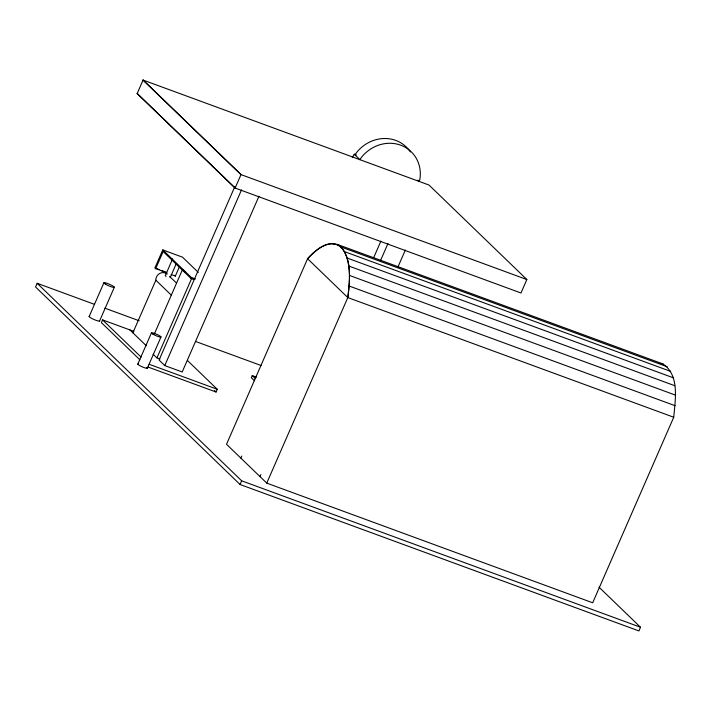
<?xml version="1.0" encoding="UTF-8"?>
<svg xmlns="http://www.w3.org/2000/svg" width="711" height="711" viewBox="0 0 711 711"><rect width="100%" height="100%" fill="white"/><g stroke="black" fill="none" stroke-linecap="round" stroke-linejoin="round"><path stroke-width="1.07" d="M266.749 483.116L347.812 297.571C349.581 280.925 352.514 261.159 341.271 247.073C329.637 237.483 315.444 250.032 307.587 258.724L226.525 444.268L266.749 483.116L592.681 602.777L673.735 417.233C675.228 399.884 679.849 375.275 662.954 363.943L337.023 244.282M94.43 304.326L37.159 283.298L35.55 286.977L240.06 484.502L638.913 630.933L640.522 627.253L598.973 587.135M137.187 93.523L143.062 80.067L429.009 185.047L526.851 279.539L520.976 292.994L235.128 188.051L137.187 93.523L235.128 188.051L241.011 174.604L143.062 80.067L241.011 174.604L526.851 279.539M89.133 316.564L103.868 282.854M99.62 320.919L114.355 287.208M133.864 331.379L102.58 319.897L101.389 322.625L139.889 359.81M198.325 272.429L182.523 257.169L162.775 249.917L154.838 268.083L167.032 273.015M155.602 268.82L163.148 251.543L190.832 278.285L193.943 279.432M132.886 332.792L155.851 280.214A6.994 6.417 -46 0 1 159.762 273.442A6.994 6.417 -46 0 1 167.192 274.073M165.29 275.672L172.604 258.92M170.133 277.69L176.159 263.888M171.191 274.544L175.35 276.072L179.341 266.927M137.783 364.148L151.416 332.944M154.358 333.948L182.523 269.487L185.58 272.446M147.364 368.129L160.997 336.925M190.832 278.285L191.215 277.397L162.775 249.917M159.966 359.028L156.935 357.917L191.694 278.348L194.725 279.459M234.932 186.398L159.06 360.068L164.765 365.587L182.185 371.977L258.946 196.28M164.765 365.587L241.527 189.89M147.995 367.027L216.073 392.019L217.273 389.29L187.411 360.45M256.378 377.123L252.263 375.612L251.339 377.737L254.529 380.812M240.06 484.502L241.669 480.823L37.159 283.298M373.826 257.329L380.909 241.109M380.421 260.821L387.948 243.589M397.84 267.212L405.368 249.979M240.78 458.035L241.767 456.08M259.942 476.539L260.928 474.593M352.283 157.566L354.274 154.198L356.353 154.962M355.047 154.945L356.167 153.052A34.866 31.986 -46 0 1 410.363 151.941M659.977 363.419L662.954 363.943M332.064 243.402L334.152 244.166M341.271 247.073L667.202 366.734M344.719 251.712L670.642 371.373M347.279 258.093L673.201 377.754M348.888 266.065L674.819 385.726M349.519 275.45L675.45 395.112M349.163 286.035L675.086 405.697M347.812 297.571L307.587 258.724A89.95 33.177 -69.8 0 1 347.812 297.571L673.735 417.233M191.215 277.397L195.374 278.916M155.878 268.465L158.988 269.611M161.068 270.376L166.267 272.277M104.846 308.156L139.214 320.768M195.445 341.413L261.053 365.498M149.186 364.29L217.273 389.29M241.669 480.823L640.522 627.253M166.09 276.312L165.405 275.832M417.855 180.105L419.259 181.465L419.872 179.385A34.866 31.986 -46 0 0 400.72 145.186A34.866 31.986 -46 0 0 361.099 157.806L359.979 159.699L354.274 154.198M174.586 275.335L175.35 276.072M169.547 276.348L176.612 283.165M155.851 280.214L171.547 295.376M252.263 375.612L255.453 378.696M214.509 390.499L216.073 392.019M129.926 329.94L146.217 345.67M153.114 354.229L156.935 357.917M102.58 319.897L141.089 357.082M146.59 367.383A5.226 0.782 23.6 0 1 142.84 367.098A5.226 0.782 23.6 0 1 138.29 363.934M99.371 320.572A5.724 0.853 23.6 0 1 93.985 319.506A5.724 0.853 23.6 0 1 89.693 316.333M153.007 334.206A5.226 0.782 23.6 0 0 160.908 337.103A5.226 0.782 23.6 0 0 154.714 333.486A5.226 0.782 23.6 0 0 153.007 334.206M105.601 284.24A5.724 0.853 23.6 0 0 114.249 287.413A5.724 0.853 23.6 0 0 107.468 283.449A5.724 0.853 23.6 0 0 105.601 284.24"/></g></svg>
